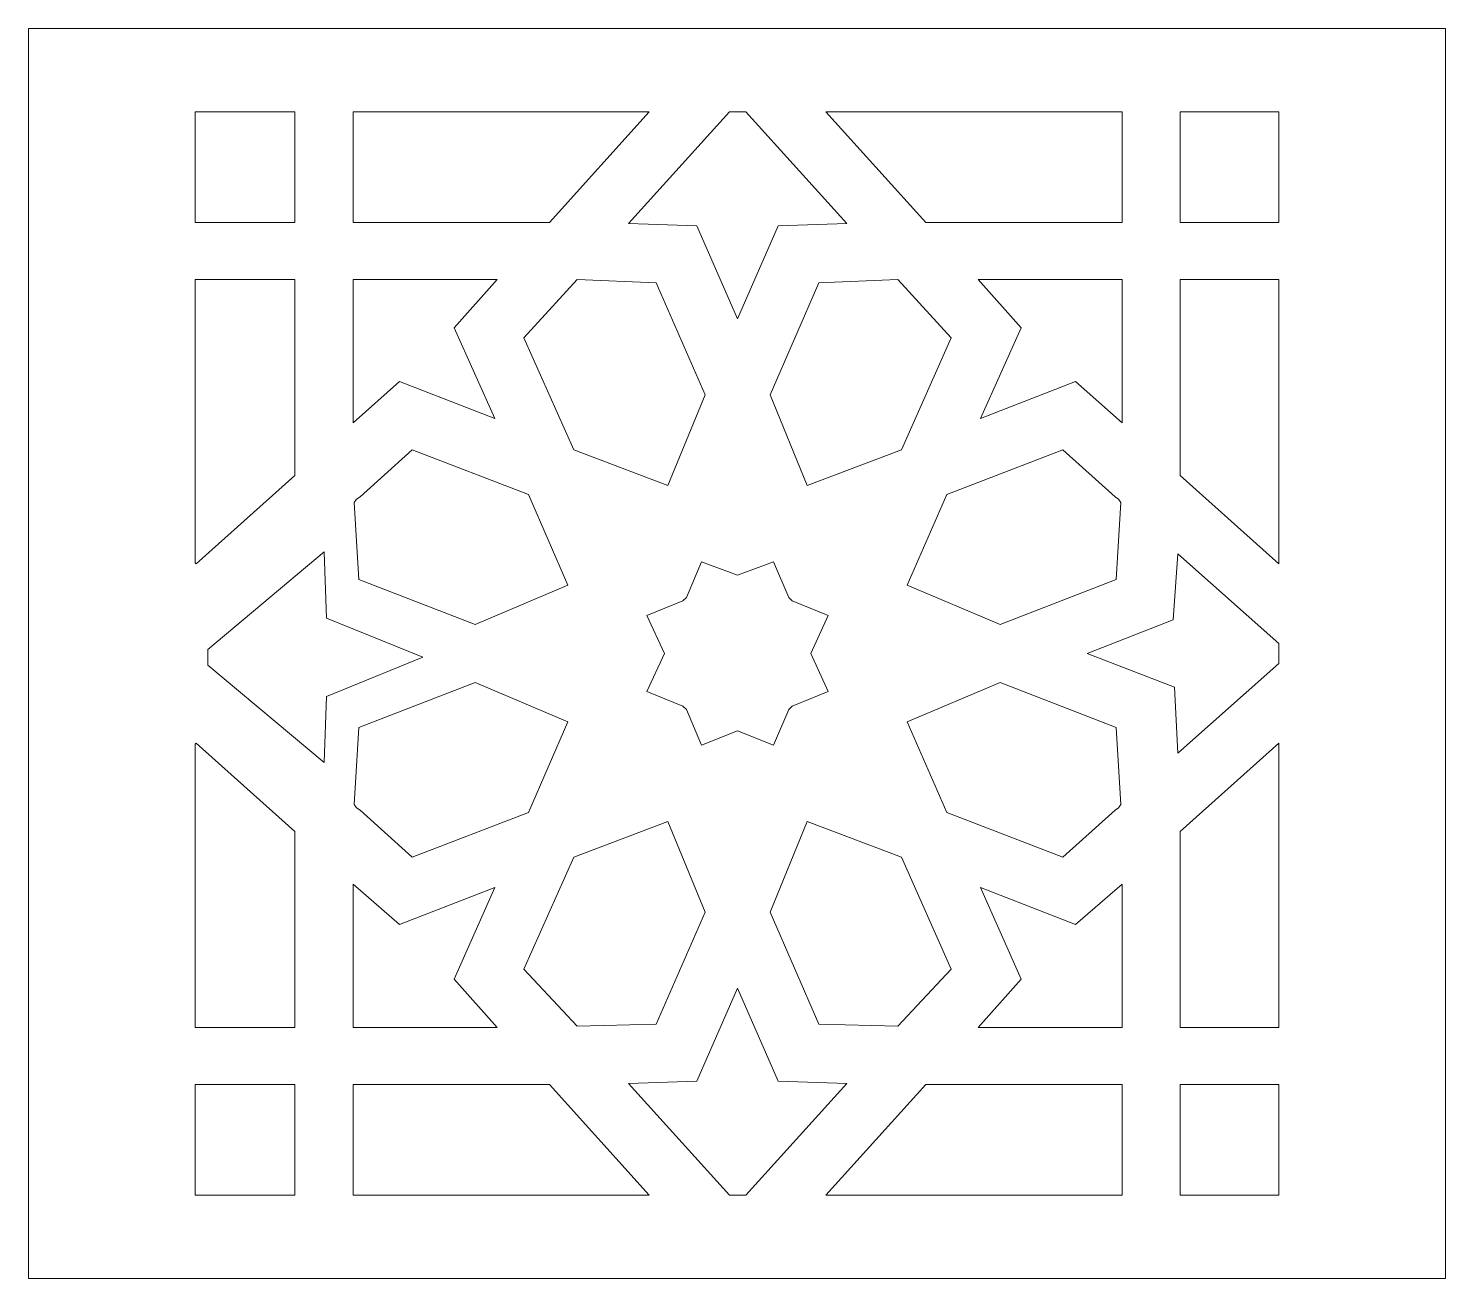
# Model space of a CAD drawing. Header units: millimetres. Extents: x -79 to 79, y -140 to 140.
# Drawn here: x -79.21 to -57.91, y 0.63 to 19.42 of the extents above; entities that cross this region are included whole.
import ezdxf

# ---------------------------------------------------------------- set-up
doc = ezdxf.new("R2010")
doc.units = ezdxf.units.MM
doc.header["$MEASUREMENT"] = 0
doc.layers.add('Layer 1', color=7, linetype='Continuous')

msp = doc.modelspace()

# ---------------------------------------------------------------- linework, layer by layer
at = {"layer": 'Layer 1', "color": 18, "lineweight": 9}
for points, knots in [([(-79.2052, 0.6265), (-79.2052, 0.6265), (-57.9057, 0.6265), (-57.9057, 0.6265), (-57.9057, 0.6265), (-57.9057, 0.6265), (-57.9057, 19.4202), (-57.9057, 19.4202), (-57.9057, 19.4202), (-57.9057, 19.4202), (-79.2052, 19.4202), (-79.2052, 19.4202), (-79.2052, 19.4202), (-79.2052, 19.4202), (-79.2052, 0.6265), (-79.2052, 0.6265)], [0, 0, 0, 0, 0.2, 0.2, 0.2, 0.2, 0.4, 0.4, 0.4, 0.4, 0.6, 0.6, 0.6, 0.6, 1, 1, 1, 1]), ([(-76.6994, 18.1673), (-76.6994, 18.1673), (-76.6994, 16.5015), (-76.6994, 16.5015), (-76.6994, 16.5015), (-76.6994, 16.5015), (-76.6821, 16.5015), (-76.6821, 16.5015), (-76.6821, 16.5015), (-76.6821, 16.5015), (-75.1982, 16.5015), (-75.1982, 16.5015), (-75.1982, 16.5015), (-75.1982, 16.5015), (-75.1982, 18.1673), (-75.1982, 18.1673), (-75.1982, 18.1673), (-75.1982, 18.1673), (-76.6821, 18.1673), (-76.6821, 18.1673), (-76.6821, 18.1673), (-76.6821, 18.1673), (-76.6994, 18.1673), (-76.6994, 18.1673)], [0, 0, 0, 0, 0.1428571, 0.1428571, 0.1428571, 0.1428571, 0.2857143, 0.2857143, 0.2857143, 0.2857143, 0.4285714, 0.4285714, 0.4285714, 0.4285714, 0.5714286, 0.5714286, 0.5714286, 0.5714286, 0.7142857, 0.7142857, 0.7142857, 0.7142857, 1, 1, 1, 1]), ([(-69.8736, 18.1673), (-69.8736, 18.1673), (-71.375, 16.5015), (-71.375, 16.5015), (-71.375, 16.5015), (-71.375, 16.5015), (-74.3253, 16.5015), (-74.3253, 16.5015), (-74.3253, 16.5015), (-74.3253, 16.5015), (-74.3253, 18.1673), (-74.3253, 18.1673), (-74.3253, 18.1673), (-74.3253, 18.1673), (-69.8736, 18.1673), (-69.8736, 18.1673)], [0, 0, 0, 0, 0.2, 0.2, 0.2, 0.2, 0.4, 0.4, 0.4, 0.4, 0.6, 0.6, 0.6, 0.6, 1, 1, 1, 1]), ([(-68.5468, 18.1673), (-68.5468, 18.1673), (-68.4246, 18.1673), (-68.4246, 18.1673), (-68.4246, 18.1673), (-68.4246, 18.1673), (-66.9058, 16.4846), (-66.9058, 16.4846), (-66.9058, 16.4846), (-66.9058, 16.4846), (-67.9358, 16.451), (-67.9358, 16.451), (-67.9358, 16.451), (-67.9358, 16.451), (-68.5468, 15.0544), (-68.5468, 15.0544), (-68.5468, 15.0544), (-68.5468, 15.0544), (-69.1578, 16.451), (-69.1578, 16.451), (-69.1578, 16.451), (-69.1578, 16.451), (-70.1878, 16.4846), (-70.1878, 16.4846), (-70.1878, 16.4846), (-70.1878, 16.4846), (-68.669, 18.1673), (-68.669, 18.1673), (-68.669, 18.1673), (-68.669, 18.1673), (-68.5468, 18.1673), (-68.5468, 18.1673)], [0, 0, 0, 0, 0.1111111, 0.1111111, 0.1111111, 0.1111111, 0.2222222, 0.2222222, 0.2222222, 0.2222222, 0.3333333, 0.3333333, 0.3333333, 0.3333333, 0.4444444, 0.4444444, 0.4444444, 0.4444444, 0.5555556, 0.5555556, 0.5555556, 0.5555556, 0.6666667, 0.6666667, 0.6666667, 0.6666667, 0.7777778, 0.7777778, 0.7777778, 0.7777778, 1, 1, 1, 1]), ([(-67.22, 18.1673), (-67.22, 18.1673), (-65.7187, 16.5015), (-65.7187, 16.5015), (-65.7187, 16.5015), (-65.7187, 16.5015), (-62.7683, 16.5015), (-62.7683, 16.5015), (-62.7683, 16.5015), (-62.7683, 16.5015), (-62.7683, 18.1673), (-62.7683, 18.1673), (-62.7683, 18.1673), (-62.7683, 18.1673), (-67.22, 18.1673), (-67.22, 18.1673)], [0, 0, 0, 0, 0.2, 0.2, 0.2, 0.2, 0.4, 0.4, 0.4, 0.4, 0.6, 0.6, 0.6, 0.6, 1, 1, 1, 1]), ([(-60.4115, 16.5015), (-60.4115, 16.5015), (-61.8954, 16.5015), (-61.8954, 16.5015), (-61.8954, 16.5015), (-61.8954, 16.5015), (-61.8954, 18.1673), (-61.8954, 18.1673), (-61.8954, 18.1673), (-61.8954, 18.1673), (-60.4115, 18.1673), (-60.4115, 18.1673), (-60.4115, 18.1673), (-60.4115, 18.1673), (-60.4115, 16.5015), (-60.4115, 16.5015)], [0, 0, 0, 0, 0.2, 0.2, 0.2, 0.2, 0.4, 0.4, 0.4, 0.4, 0.6, 0.6, 0.6, 0.6, 1, 1, 1, 1]), ([(-76.6994, 15.6433), (-76.6994, 15.6433), (-76.6994, 11.3849), (-76.6994, 11.3849), (-76.6994, 11.3849), (-76.6994, 11.3849), (-76.6821, 11.3694), (-76.6821, 11.3694), (-76.6821, 11.3694), (-76.6821, 11.3694), (-75.1982, 12.6987), (-75.1982, 12.6987), (-75.1982, 12.6987), (-75.1982, 12.6987), (-75.1982, 15.6433), (-75.1982, 15.6433), (-75.1982, 15.6433), (-75.1982, 15.6433), (-76.6821, 15.6433), (-76.6821, 15.6433), (-76.6821, 15.6433), (-76.6821, 15.6433), (-76.6994, 15.6433), (-76.6994, 15.6433)], [0, 0, 0, 0, 0.1428571, 0.1428571, 0.1428571, 0.1428571, 0.2857143, 0.2857143, 0.2857143, 0.2857143, 0.4285714, 0.4285714, 0.4285714, 0.4285714, 0.5714286, 0.5714286, 0.5714286, 0.5714286, 0.7142857, 0.7142857, 0.7142857, 0.7142857, 1, 1, 1, 1]), ([(-74.3253, 15.6433), (-74.3253, 15.6433), (-72.1606, 15.6433), (-72.1606, 15.6433), (-72.1606, 15.6433), (-72.1606, 15.6433), (-72.8065, 14.9198), (-72.8065, 14.9198), (-72.8065, 14.9198), (-72.8065, 14.9198), (-72.1955, 13.5569), (-72.1955, 13.5569), (-72.1955, 13.5569), (-72.1955, 13.5569), (-73.627, 14.1121), (-73.627, 14.1121), (-73.627, 14.1121), (-73.627, 14.1121), (-74.3253, 13.4895), (-74.3253, 13.4895), (-74.3253, 13.4895), (-74.3253, 13.4895), (-74.3253, 15.6433), (-74.3253, 15.6433)], [0, 0, 0, 0, 0.1428571, 0.1428571, 0.1428571, 0.1428571, 0.2857143, 0.2857143, 0.2857143, 0.2857143, 0.4285714, 0.4285714, 0.4285714, 0.4285714, 0.5714286, 0.5714286, 0.5714286, 0.5714286, 0.7142857, 0.7142857, 0.7142857, 0.7142857, 1, 1, 1, 1]), ([(-71.0083, 13.0857), (-71.0083, 13.0857), (-71.759, 14.7684), (-71.759, 14.7684), (-71.759, 14.7684), (-71.759, 14.7684), (-70.956, 15.6433), (-70.956, 15.6433), (-70.956, 15.6433), (-70.956, 15.6433), (-69.7688, 15.5928), (-69.7688, 15.5928), (-69.7688, 15.5928), (-69.7688, 15.5928), (-69.0356, 13.9102), (-69.0356, 13.9102), (-69.0356, 13.9102), (-69.0356, 13.9102), (-69.5943, 12.5473), (-69.5943, 12.5473), (-69.5943, 12.5473), (-69.5943, 12.5473), (-71.0083, 13.0857), (-71.0083, 13.0857)], [0, 0, 0, 0, 0.1428571, 0.1428571, 0.1428571, 0.1428571, 0.2857143, 0.2857143, 0.2857143, 0.2857143, 0.4285714, 0.4285714, 0.4285714, 0.4285714, 0.5714286, 0.5714286, 0.5714286, 0.5714286, 0.7142857, 0.7142857, 0.7142857, 0.7142857, 1, 1, 1, 1]), ([(-66.0853, 13.0857), (-66.0853, 13.0857), (-65.3346, 14.7684), (-65.3346, 14.7684), (-65.3346, 14.7684), (-65.3346, 14.7684), (-66.1376, 15.6433), (-66.1376, 15.6433), (-66.1376, 15.6433), (-66.1376, 15.6433), (-67.3248, 15.5928), (-67.3248, 15.5928), (-67.3248, 15.5928), (-67.3248, 15.5928), (-68.058, 13.9102), (-68.058, 13.9102), (-68.058, 13.9102), (-68.058, 13.9102), (-67.4993, 12.5473), (-67.4993, 12.5473), (-67.4993, 12.5473), (-67.4993, 12.5473), (-66.0853, 13.0857), (-66.0853, 13.0857)], [0, 0, 0, 0, 0.1428571, 0.1428571, 0.1428571, 0.1428571, 0.2857143, 0.2857143, 0.2857143, 0.2857143, 0.4285714, 0.4285714, 0.4285714, 0.4285714, 0.5714286, 0.5714286, 0.5714286, 0.5714286, 0.7142857, 0.7142857, 0.7142857, 0.7142857, 1, 1, 1, 1]), ([(-62.7683, 15.6433), (-62.7683, 15.6433), (-64.9331, 15.6433), (-64.9331, 15.6433), (-64.9331, 15.6433), (-64.9331, 15.6433), (-64.2871, 14.9198), (-64.2871, 14.9198), (-64.2871, 14.9198), (-64.2871, 14.9198), (-64.8981, 13.5569), (-64.8981, 13.5569), (-64.8981, 13.5569), (-64.8981, 13.5569), (-63.4666, 14.1121), (-63.4666, 14.1121), (-63.4666, 14.1121), (-63.4666, 14.1121), (-62.7683, 13.4895), (-62.7683, 13.4895), (-62.7683, 13.4895), (-62.7683, 13.4895), (-62.7683, 15.6433), (-62.7683, 15.6433)], [0, 0, 0, 0, 0.1428571, 0.1428571, 0.1428571, 0.1428571, 0.2857143, 0.2857143, 0.2857143, 0.2857143, 0.4285714, 0.4285714, 0.4285714, 0.4285714, 0.5714286, 0.5714286, 0.5714286, 0.5714286, 0.7142857, 0.7142857, 0.7142857, 0.7142857, 1, 1, 1, 1]), ([(-60.4115, 11.3694), (-60.4115, 11.3694), (-61.8954, 12.6987), (-61.8954, 12.6987), (-61.8954, 12.6987), (-61.8954, 12.6987), (-61.8954, 15.6433), (-61.8954, 15.6433), (-61.8954, 15.6433), (-61.8954, 15.6433), (-60.4115, 15.6433), (-60.4115, 15.6433), (-60.4115, 15.6433), (-60.4115, 15.6433), (-60.4115, 11.3694), (-60.4115, 11.3694)], [0, 0, 0, 0, 0.2, 0.2, 0.2, 0.2, 0.4, 0.4, 0.4, 0.4, 0.6, 0.6, 0.6, 0.6, 1, 1, 1, 1]), ([(-73.435, 13.0857), (-73.435, 13.0857), (-71.6892, 12.4127), (-71.6892, 12.4127), (-71.6892, 12.4127), (-71.6892, 12.4127), (-71.0956, 11.0497), (-71.0956, 11.0497), (-71.0956, 11.0497), (-71.0956, 11.0497), (-72.4922, 10.4608), (-72.4922, 10.4608), (-72.4922, 10.4608), (-72.4922, 10.4608), (-74.238, 11.1339), (-74.238, 11.1339), (-74.238, 11.1339), (-74.238, 11.1339), (-74.3079, 12.2949), (-74.3079, 12.2949), (-74.3079, 12.2949), (-74.3079, 12.2949), (-74.2729, 12.3454), (-74.2729, 12.3454), (-74.2729, 12.3454), (-74.2729, 12.3454), (-74.2206, 12.379), (-74.2206, 12.379), (-74.2206, 12.379), (-74.2206, 12.379), (-73.435, 13.0857), (-73.435, 13.0857)], [0, 0, 0, 0, 0.1111111, 0.1111111, 0.1111111, 0.1111111, 0.2222222, 0.2222222, 0.2222222, 0.2222222, 0.3333333, 0.3333333, 0.3333333, 0.3333333, 0.4444444, 0.4444444, 0.4444444, 0.4444444, 0.5555556, 0.5555556, 0.5555556, 0.5555556, 0.6666667, 0.6666667, 0.6666667, 0.6666667, 0.7777778, 0.7777778, 0.7777778, 0.7777778, 1, 1, 1, 1]), ([(-63.6586, 13.0857), (-63.6586, 13.0857), (-65.4044, 12.4127), (-65.4044, 12.4127), (-65.4044, 12.4127), (-65.4044, 12.4127), (-65.998, 11.0497), (-65.998, 11.0497), (-65.998, 11.0497), (-65.998, 11.0497), (-64.6014, 10.4608), (-64.6014, 10.4608), (-64.6014, 10.4608), (-64.6014, 10.4608), (-62.8556, 11.1339), (-62.8556, 11.1339), (-62.8556, 11.1339), (-62.8556, 11.1339), (-62.7858, 12.2949), (-62.7858, 12.2949), (-62.7858, 12.2949), (-62.7858, 12.2949), (-62.8207, 12.3454), (-62.8207, 12.3454), (-62.8207, 12.3454), (-62.8207, 12.3454), (-62.873, 12.379), (-62.873, 12.379), (-62.873, 12.379), (-62.873, 12.379), (-63.6586, 13.0857), (-63.6586, 13.0857)], [0, 0, 0, 0, 0.1111111, 0.1111111, 0.1111111, 0.1111111, 0.2222222, 0.2222222, 0.2222222, 0.2222222, 0.3333333, 0.3333333, 0.3333333, 0.3333333, 0.4444444, 0.4444444, 0.4444444, 0.4444444, 0.5555556, 0.5555556, 0.5555556, 0.5555556, 0.6666667, 0.6666667, 0.6666667, 0.6666667, 0.7777778, 0.7777778, 0.7777778, 0.7777778, 1, 1, 1, 1]), ([(-76.5061, 9.9679), (-76.5061, 9.9679), (-76.5061, 10.0857), (-76.5061, 10.0857), (-76.5061, 10.0857), (-76.5061, 10.0857), (-74.7604, 11.5496), (-74.7604, 11.5496), (-74.7604, 11.5496), (-74.7604, 11.5496), (-74.7254, 10.5568), (-74.7254, 10.5568), (-74.7254, 10.5568), (-74.7254, 10.5568), (-73.2764, 9.9679), (-73.2764, 9.9679), (-73.2764, 9.9679), (-73.2764, 9.9679), (-74.7254, 9.379), (-74.7254, 9.379), (-74.7254, 9.379), (-74.7254, 9.379), (-74.7604, 8.3862), (-74.7604, 8.3862), (-74.7604, 8.3862), (-74.7604, 8.3862), (-76.5061, 9.8501), (-76.5061, 9.8501), (-76.5061, 9.8501), (-76.5061, 9.8501), (-76.5061, 9.9679), (-76.5061, 9.9679)], [0, 0, 0, 0, 0.1111111, 0.1111111, 0.1111111, 0.1111111, 0.2222222, 0.2222222, 0.2222222, 0.2222222, 0.3333333, 0.3333333, 0.3333333, 0.3333333, 0.4444444, 0.4444444, 0.4444444, 0.4444444, 0.5555556, 0.5555556, 0.5555556, 0.5555556, 0.6666667, 0.6666667, 0.6666667, 0.6666667, 0.7777778, 0.7777778, 0.7777778, 0.7777778, 1, 1, 1, 1]), ([(-60.4115, 9.8719), (-60.4115, 9.8719), (-61.9303, 8.5258), (-61.9303, 8.5258), (-61.9303, 8.5258), (-61.9303, 8.5258), (-61.9827, 9.5185), (-61.9827, 9.5185), (-61.9827, 9.5185), (-61.9827, 9.5185), (-63.292, 10.0233), (-63.292, 10.0233), (-63.292, 10.0233), (-63.292, 10.0233), (-62.0002, 10.5281), (-62.0002, 10.5281), (-62.0002, 10.5281), (-62.0002, 10.5281), (-61.9303, 11.5209), (-61.9303, 11.5209), (-61.9303, 11.5209), (-61.9303, 11.5209), (-60.4115, 10.1748), (-60.4115, 10.1748), (-60.4115, 10.1748), (-60.4115, 10.1748), (-60.4115, 9.8719), (-60.4115, 9.8719)], [0, 0, 0, 0, 0.125, 0.125, 0.125, 0.125, 0.25, 0.25, 0.25, 0.25, 0.375, 0.375, 0.375, 0.375, 0.5, 0.5, 0.5, 0.5, 0.625, 0.625, 0.625, 0.625, 0.75, 0.75, 0.75, 0.75, 1, 1, 1, 1]), ([(-68.5468, 11.2012), (-68.5468, 11.2012), (-68.0056, 11.4031), (-68.0056, 11.4031), (-68.0056, 11.4031), (-68.0056, 11.4031), (-67.7787, 10.8647), (-67.7787, 10.8647), (-67.7787, 10.8647), (-67.7787, 10.8647), (-67.7263, 10.8142), (-67.7263, 10.8142), (-67.7263, 10.8142), (-67.7263, 10.8142), (-67.1851, 10.5954), (-67.1851, 10.5954), (-67.1851, 10.5954), (-67.1851, 10.5954), (-67.447, 10.0233), (-67.447, 10.0233), (-67.447, 10.0233), (-67.447, 10.0233), (-67.1851, 9.4512), (-67.1851, 9.4512), (-67.1851, 9.4512), (-67.1851, 9.4512), (-67.7263, 9.2325), (-67.7263, 9.2325), (-67.7263, 9.2325), (-67.7263, 9.2325), (-67.7787, 9.182), (-67.7787, 9.182), (-67.7787, 9.182), (-67.7787, 9.182), (-68.0056, 8.6436), (-68.0056, 8.6436), (-68.0056, 8.6436), (-68.0056, 8.6436), (-68.5468, 8.8623), (-68.5468, 8.8623), (-68.5468, 8.8623), (-68.5468, 8.8623), (-69.088, 8.6436), (-69.088, 8.6436), (-69.088, 8.6436), (-69.088, 8.6436), (-69.3149, 9.182), (-69.3149, 9.182), (-69.3149, 9.182), (-69.3149, 9.182), (-69.3673, 9.2325), (-69.3673, 9.2325), (-69.3673, 9.2325), (-69.3673, 9.2325), (-69.9085, 9.4512), (-69.9085, 9.4512), (-69.9085, 9.4512), (-69.9085, 9.4512), (-69.6466, 10.0233), (-69.6466, 10.0233), (-69.6466, 10.0233), (-69.6466, 10.0233), (-69.9085, 10.5954), (-69.9085, 10.5954), (-69.9085, 10.5954), (-69.9085, 10.5954), (-69.3673, 10.8142), (-69.3673, 10.8142), (-69.3673, 10.8142), (-69.3673, 10.8142), (-69.3149, 10.8647), (-69.3149, 10.8647), (-69.3149, 10.8647), (-69.3149, 10.8647), (-69.088, 11.4031), (-69.088, 11.4031), (-69.088, 11.4031), (-69.088, 11.4031), (-68.5468, 11.2012), (-68.5468, 11.2012)], [0, 0, 0, 0, 0.047619, 0.047619, 0.047619, 0.047619, 0.0952381, 0.0952381, 0.0952381, 0.0952381, 0.1428571, 0.1428571, 0.1428571, 0.1428571, 0.1904762, 0.1904762, 0.1904762, 0.1904762, 0.2380952, 0.2380952, 0.2380952, 0.2380952, 0.2857143, 0.2857143, 0.2857143, 0.2857143, 0.3333333, 0.3333333, 0.3333333, 0.3333333, 0.3809524, 0.3809524, 0.3809524, 0.3809524, 0.4285714, 0.4285714, 0.4285714, 0.4285714, 0.4761905, 0.4761905, 0.4761905, 0.4761905, 0.5238095, 0.5238095, 0.5238095, 0.5238095, 0.5714286, 0.5714286, 0.5714286, 0.5714286, 0.6190476, 0.6190476, 0.6190476, 0.6190476, 0.6666667, 0.6666667, 0.6666667, 0.6666667, 0.7142857, 0.7142857, 0.7142857, 0.7142857, 0.7619048, 0.7619048, 0.7619048, 0.7619048, 0.8095238, 0.8095238, 0.8095238, 0.8095238, 0.8571429, 0.8571429, 0.8571429, 0.8571429, 0.9047619, 0.9047619, 0.9047619, 0.9047619, 1, 1, 1, 1]), ([(-68.5468, 11.2012), (-68.5468, 11.2012), (-68.0056, 11.4031), (-68.0056, 11.4031), (-68.0056, 11.4031), (-68.0056, 11.4031), (-67.7787, 10.8647), (-67.7787, 10.8647), (-67.7787, 10.8647), (-67.7787, 10.8647), (-67.7263, 10.8142), (-67.7263, 10.8142), (-67.7263, 10.8142), (-67.7263, 10.8142), (-67.1851, 10.5954), (-67.1851, 10.5954), (-67.1851, 10.5954), (-67.1851, 10.5954), (-67.447, 10.0233), (-67.447, 10.0233), (-67.447, 10.0233), (-67.447, 10.0233), (-67.1851, 9.4512), (-67.1851, 9.4512), (-67.1851, 9.4512), (-67.1851, 9.4512), (-67.7263, 9.2325), (-67.7263, 9.2325), (-67.7263, 9.2325), (-67.7263, 9.2325), (-67.7787, 9.182), (-67.7787, 9.182), (-67.7787, 9.182), (-67.7787, 9.182), (-68.0056, 8.6436), (-68.0056, 8.6436), (-68.0056, 8.6436), (-68.0056, 8.6436), (-68.5468, 8.8623), (-68.5468, 8.8623), (-68.5468, 8.8623), (-68.5468, 8.8623), (-69.088, 8.6436), (-69.088, 8.6436), (-69.088, 8.6436), (-69.088, 8.6436), (-69.3149, 9.182), (-69.3149, 9.182), (-69.3149, 9.182), (-69.3149, 9.182), (-69.3673, 9.2325), (-69.3673, 9.2325), (-69.3673, 9.2325), (-69.3673, 9.2325), (-69.9085, 9.4512), (-69.9085, 9.4512), (-69.9085, 9.4512), (-69.9085, 9.4512), (-69.6466, 10.0233), (-69.6466, 10.0233), (-69.6466, 10.0233), (-69.6466, 10.0233), (-69.9085, 10.5954), (-69.9085, 10.5954), (-69.9085, 10.5954), (-69.9085, 10.5954), (-69.3673, 10.8142), (-69.3673, 10.8142), (-69.3673, 10.8142), (-69.3673, 10.8142), (-69.3149, 10.8647), (-69.3149, 10.8647), (-69.3149, 10.8647), (-69.3149, 10.8647), (-69.088, 11.4031), (-69.088, 11.4031), (-69.088, 11.4031), (-69.088, 11.4031), (-68.5468, 11.2012), (-68.5468, 11.2012)], [0, 0, 0, 0, 0.047619, 0.047619, 0.047619, 0.047619, 0.0952381, 0.0952381, 0.0952381, 0.0952381, 0.1428571, 0.1428571, 0.1428571, 0.1428571, 0.1904762, 0.1904762, 0.1904762, 0.1904762, 0.2380952, 0.2380952, 0.2380952, 0.2380952, 0.2857143, 0.2857143, 0.2857143, 0.2857143, 0.3333333, 0.3333333, 0.3333333, 0.3333333, 0.3809524, 0.3809524, 0.3809524, 0.3809524, 0.4285714, 0.4285714, 0.4285714, 0.4285714, 0.4761905, 0.4761905, 0.4761905, 0.4761905, 0.5238095, 0.5238095, 0.5238095, 0.5238095, 0.5714286, 0.5714286, 0.5714286, 0.5714286, 0.6190476, 0.6190476, 0.6190476, 0.6190476, 0.6666667, 0.6666667, 0.6666667, 0.6666667, 0.7142857, 0.7142857, 0.7142857, 0.7142857, 0.7619048, 0.7619048, 0.7619048, 0.7619048, 0.8095238, 0.8095238, 0.8095238, 0.8095238, 0.8571429, 0.8571429, 0.8571429, 0.8571429, 0.9047619, 0.9047619, 0.9047619, 0.9047619, 1, 1, 1, 1]), ([(-74.2206, 7.6676), (-74.2206, 7.6676), (-74.2729, 7.7013), (-74.2729, 7.7013), (-74.2729, 7.7013), (-74.2729, 7.7013), (-74.3079, 7.7518), (-74.3079, 7.7518), (-74.3079, 7.7518), (-74.3079, 7.7518), (-74.238, 8.9128), (-74.238, 8.9128), (-74.238, 8.9128), (-74.238, 8.9128), (-72.4922, 9.5858), (-72.4922, 9.5858), (-72.4922, 9.5858), (-72.4922, 9.5858), (-71.0956, 8.9969), (-71.0956, 8.9969), (-71.0956, 8.9969), (-71.0956, 8.9969), (-71.6892, 7.634), (-71.6892, 7.634), (-71.6892, 7.634), (-71.6892, 7.634), (-73.435, 6.9609), (-73.435, 6.9609), (-73.435, 6.9609), (-73.435, 6.9609), (-74.2206, 7.6676), (-74.2206, 7.6676)], [0, 0, 0, 0, 0.1111111, 0.1111111, 0.1111111, 0.1111111, 0.2222222, 0.2222222, 0.2222222, 0.2222222, 0.3333333, 0.3333333, 0.3333333, 0.3333333, 0.4444444, 0.4444444, 0.4444444, 0.4444444, 0.5555556, 0.5555556, 0.5555556, 0.5555556, 0.6666667, 0.6666667, 0.6666667, 0.6666667, 0.7777778, 0.7777778, 0.7777778, 0.7777778, 1, 1, 1, 1]), ([(-62.873, 7.6676), (-62.873, 7.6676), (-62.8207, 7.7013), (-62.8207, 7.7013), (-62.8207, 7.7013), (-62.8207, 7.7013), (-62.7858, 7.7518), (-62.7858, 7.7518), (-62.7858, 7.7518), (-62.7858, 7.7518), (-62.8556, 8.9128), (-62.8556, 8.9128), (-62.8556, 8.9128), (-62.8556, 8.9128), (-64.6014, 9.5858), (-64.6014, 9.5858), (-64.6014, 9.5858), (-64.6014, 9.5858), (-65.998, 8.9969), (-65.998, 8.9969), (-65.998, 8.9969), (-65.998, 8.9969), (-65.4044, 7.634), (-65.4044, 7.634), (-65.4044, 7.634), (-65.4044, 7.634), (-63.6586, 6.9609), (-63.6586, 6.9609), (-63.6586, 6.9609), (-63.6586, 6.9609), (-62.873, 7.6676), (-62.873, 7.6676)], [0, 0, 0, 0, 0.1111111, 0.1111111, 0.1111111, 0.1111111, 0.2222222, 0.2222222, 0.2222222, 0.2222222, 0.3333333, 0.3333333, 0.3333333, 0.3333333, 0.4444444, 0.4444444, 0.4444444, 0.4444444, 0.5555556, 0.5555556, 0.5555556, 0.5555556, 0.6666667, 0.6666667, 0.6666667, 0.6666667, 0.7777778, 0.7777778, 0.7777778, 0.7777778, 1, 1, 1, 1]), ([(-76.6994, 8.6617), (-76.6994, 8.6617), (-76.6994, 4.4033), (-76.6994, 4.4033), (-76.6994, 4.4033), (-76.6994, 4.4033), (-76.6821, 4.4033), (-76.6821, 4.4033), (-76.6821, 4.4033), (-76.6821, 4.4033), (-75.1982, 4.4033), (-75.1982, 4.4033), (-75.1982, 4.4033), (-75.1982, 4.4033), (-75.1982, 7.3479), (-75.1982, 7.3479), (-75.1982, 7.3479), (-75.1982, 7.3479), (-76.6821, 8.6772), (-76.6821, 8.6772), (-76.6821, 8.6772), (-76.6821, 8.6772), (-76.6994, 8.6617), (-76.6994, 8.6617)], [0, 0, 0, 0, 0.1428571, 0.1428571, 0.1428571, 0.1428571, 0.2857143, 0.2857143, 0.2857143, 0.2857143, 0.4285714, 0.4285714, 0.4285714, 0.4285714, 0.5714286, 0.5714286, 0.5714286, 0.5714286, 0.7142857, 0.7142857, 0.7142857, 0.7142857, 1, 1, 1, 1]), ([(-60.4115, 4.4033), (-60.4115, 4.4033), (-61.8954, 4.4033), (-61.8954, 4.4033), (-61.8954, 4.4033), (-61.8954, 4.4033), (-61.8954, 7.3479), (-61.8954, 7.3479), (-61.8954, 7.3479), (-61.8954, 7.3479), (-60.4115, 8.6772), (-60.4115, 8.6772), (-60.4115, 8.6772), (-60.4115, 8.6772), (-60.4115, 4.4033), (-60.4115, 4.4033)], [0, 0, 0, 0, 0.2, 0.2, 0.2, 0.2, 0.4, 0.4, 0.4, 0.4, 0.6, 0.6, 0.6, 0.6, 1, 1, 1, 1]), ([(-71.0083, 6.9609), (-71.0083, 6.9609), (-69.5943, 7.4994), (-69.5943, 7.4994), (-69.5943, 7.4994), (-69.5943, 7.4994), (-69.0356, 6.1364), (-69.0356, 6.1364), (-69.0356, 6.1364), (-69.0356, 6.1364), (-69.7688, 4.4538), (-69.7688, 4.4538), (-69.7688, 4.4538), (-69.7688, 4.4538), (-70.956, 4.4202), (-70.956, 4.4202), (-70.956, 4.4202), (-70.956, 4.4202), (-71.759, 5.2783), (-71.759, 5.2783), (-71.759, 5.2783), (-71.759, 5.2783), (-71.0083, 6.9609), (-71.0083, 6.9609)], [0, 0, 0, 0, 0.1428571, 0.1428571, 0.1428571, 0.1428571, 0.2857143, 0.2857143, 0.2857143, 0.2857143, 0.4285714, 0.4285714, 0.4285714, 0.4285714, 0.5714286, 0.5714286, 0.5714286, 0.5714286, 0.7142857, 0.7142857, 0.7142857, 0.7142857, 1, 1, 1, 1]), ([(-66.0853, 6.9609), (-66.0853, 6.9609), (-67.4993, 7.4994), (-67.4993, 7.4994), (-67.4993, 7.4994), (-67.4993, 7.4994), (-68.058, 6.1364), (-68.058, 6.1364), (-68.058, 6.1364), (-68.058, 6.1364), (-67.3248, 4.4538), (-67.3248, 4.4538), (-67.3248, 4.4538), (-67.3248, 4.4538), (-66.1376, 4.4202), (-66.1376, 4.4202), (-66.1376, 4.4202), (-66.1376, 4.4202), (-65.3346, 5.2783), (-65.3346, 5.2783), (-65.3346, 5.2783), (-65.3346, 5.2783), (-66.0853, 6.9609), (-66.0853, 6.9609)], [0, 0, 0, 0, 0.1428571, 0.1428571, 0.1428571, 0.1428571, 0.2857143, 0.2857143, 0.2857143, 0.2857143, 0.4285714, 0.4285714, 0.4285714, 0.4285714, 0.5714286, 0.5714286, 0.5714286, 0.5714286, 0.7142857, 0.7142857, 0.7142857, 0.7142857, 1, 1, 1, 1]), ([(-74.3253, 4.4033), (-74.3253, 4.4033), (-74.3253, 6.5571), (-74.3253, 6.5571), (-74.3253, 6.5571), (-74.3253, 6.5571), (-73.627, 5.9513), (-73.627, 5.9513), (-73.627, 5.9513), (-73.627, 5.9513), (-72.1955, 6.5066), (-72.1955, 6.5066), (-72.1955, 6.5066), (-72.1955, 6.5066), (-72.8065, 5.1269), (-72.8065, 5.1269), (-72.8065, 5.1269), (-72.8065, 5.1269), (-72.1606, 4.4033), (-72.1606, 4.4033), (-72.1606, 4.4033), (-72.1606, 4.4033), (-74.3253, 4.4033), (-74.3253, 4.4033)], [0, 0, 0, 0, 0.1428571, 0.1428571, 0.1428571, 0.1428571, 0.2857143, 0.2857143, 0.2857143, 0.2857143, 0.4285714, 0.4285714, 0.4285714, 0.4285714, 0.5714286, 0.5714286, 0.5714286, 0.5714286, 0.7142857, 0.7142857, 0.7142857, 0.7142857, 1, 1, 1, 1]), ([(-62.7683, 4.4033), (-62.7683, 4.4033), (-62.7683, 6.5571), (-62.7683, 6.5571), (-62.7683, 6.5571), (-62.7683, 6.5571), (-63.4666, 5.9513), (-63.4666, 5.9513), (-63.4666, 5.9513), (-63.4666, 5.9513), (-64.8981, 6.5066), (-64.8981, 6.5066), (-64.8981, 6.5066), (-64.8981, 6.5066), (-64.2871, 5.1269), (-64.2871, 5.1269), (-64.2871, 5.1269), (-64.2871, 5.1269), (-64.9331, 4.4033), (-64.9331, 4.4033), (-64.9331, 4.4033), (-64.9331, 4.4033), (-62.7683, 4.4033), (-62.7683, 4.4033)], [0, 0, 0, 0, 0.1428571, 0.1428571, 0.1428571, 0.1428571, 0.2857143, 0.2857143, 0.2857143, 0.2857143, 0.4285714, 0.4285714, 0.4285714, 0.4285714, 0.5714286, 0.5714286, 0.5714286, 0.5714286, 0.7142857, 0.7142857, 0.7142857, 0.7142857, 1, 1, 1, 1]), ([(-68.5468, 4.9922), (-68.5468, 4.9922), (-67.9358, 3.5957), (-67.9358, 3.5957), (-67.9358, 3.5957), (-67.9358, 3.5957), (-66.9058, 3.562), (-66.9058, 3.562), (-66.9058, 3.562), (-66.9058, 3.562), (-68.4246, 1.8794), (-68.4246, 1.8794), (-68.4246, 1.8794), (-68.4246, 1.8794), (-68.5468, 1.8794), (-68.5468, 1.8794), (-68.5468, 1.8794), (-68.5468, 1.8794), (-68.669, 1.8794), (-68.669, 1.8794), (-68.669, 1.8794), (-68.669, 1.8794), (-70.1878, 3.562), (-70.1878, 3.562), (-70.1878, 3.562), (-70.1878, 3.562), (-69.1578, 3.5957), (-69.1578, 3.5957), (-69.1578, 3.5957), (-69.1578, 3.5957), (-68.5468, 4.9922), (-68.5468, 4.9922)], [0, 0, 0, 0, 0.1111111, 0.1111111, 0.1111111, 0.1111111, 0.2222222, 0.2222222, 0.2222222, 0.2222222, 0.3333333, 0.3333333, 0.3333333, 0.3333333, 0.4444444, 0.4444444, 0.4444444, 0.4444444, 0.5555556, 0.5555556, 0.5555556, 0.5555556, 0.6666667, 0.6666667, 0.6666667, 0.6666667, 0.7777778, 0.7777778, 0.7777778, 0.7777778, 1, 1, 1, 1]), ([(-76.6994, 3.5452), (-76.6994, 3.5452), (-76.6821, 3.5452), (-76.6821, 3.5452), (-76.6821, 3.5452), (-76.6821, 3.5452), (-75.1982, 3.5452), (-75.1982, 3.5452), (-75.1982, 3.5452), (-75.1982, 3.5452), (-75.1982, 1.8794), (-75.1982, 1.8794), (-75.1982, 1.8794), (-75.1982, 1.8794), (-76.6821, 1.8794), (-76.6821, 1.8794), (-76.6821, 1.8794), (-76.6821, 1.8794), (-76.6994, 1.8794), (-76.6994, 1.8794), (-76.6994, 1.8794), (-76.6994, 1.8794), (-76.6994, 3.5452), (-76.6994, 3.5452)], [0, 0, 0, 0, 0.1428571, 0.1428571, 0.1428571, 0.1428571, 0.2857143, 0.2857143, 0.2857143, 0.2857143, 0.4285714, 0.4285714, 0.4285714, 0.4285714, 0.5714286, 0.5714286, 0.5714286, 0.5714286, 0.7142857, 0.7142857, 0.7142857, 0.7142857, 1, 1, 1, 1]), ([(-74.3253, 3.5452), (-74.3253, 3.5452), (-71.375, 3.5452), (-71.375, 3.5452), (-71.375, 3.5452), (-71.375, 3.5452), (-69.8736, 1.8794), (-69.8736, 1.8794), (-69.8736, 1.8794), (-69.8736, 1.8794), (-74.3253, 1.8794), (-74.3253, 1.8794), (-74.3253, 1.8794), (-74.3253, 1.8794), (-74.3253, 3.5452), (-74.3253, 3.5452)], [0, 0, 0, 0, 0.2, 0.2, 0.2, 0.2, 0.4, 0.4, 0.4, 0.4, 0.6, 0.6, 0.6, 0.6, 1, 1, 1, 1]), ([(-62.7683, 3.5452), (-62.7683, 3.5452), (-65.7187, 3.5452), (-65.7187, 3.5452), (-65.7187, 3.5452), (-65.7187, 3.5452), (-67.22, 1.8794), (-67.22, 1.8794), (-67.22, 1.8794), (-67.22, 1.8794), (-62.7683, 1.8794), (-62.7683, 1.8794), (-62.7683, 1.8794), (-62.7683, 1.8794), (-62.7683, 3.5452), (-62.7683, 3.5452)], [0, 0, 0, 0, 0.2, 0.2, 0.2, 0.2, 0.4, 0.4, 0.4, 0.4, 0.6, 0.6, 0.6, 0.6, 1, 1, 1, 1]), ([(-60.4115, 1.8794), (-60.4115, 1.8794), (-61.8954, 1.8794), (-61.8954, 1.8794), (-61.8954, 1.8794), (-61.8954, 1.8794), (-61.8954, 3.5452), (-61.8954, 3.5452), (-61.8954, 3.5452), (-61.8954, 3.5452), (-60.4115, 3.5452), (-60.4115, 3.5452), (-60.4115, 3.5452), (-60.4115, 3.5452), (-60.4115, 1.8794), (-60.4115, 1.8794)], [0, 0, 0, 0, 0.2, 0.2, 0.2, 0.2, 0.4, 0.4, 0.4, 0.4, 0.6, 0.6, 0.6, 0.6, 1, 1, 1, 1])]:
    msp.add_open_spline(points, degree=3, knots=knots, dxfattribs=at)

doc.saveas('drawing.dxf')
